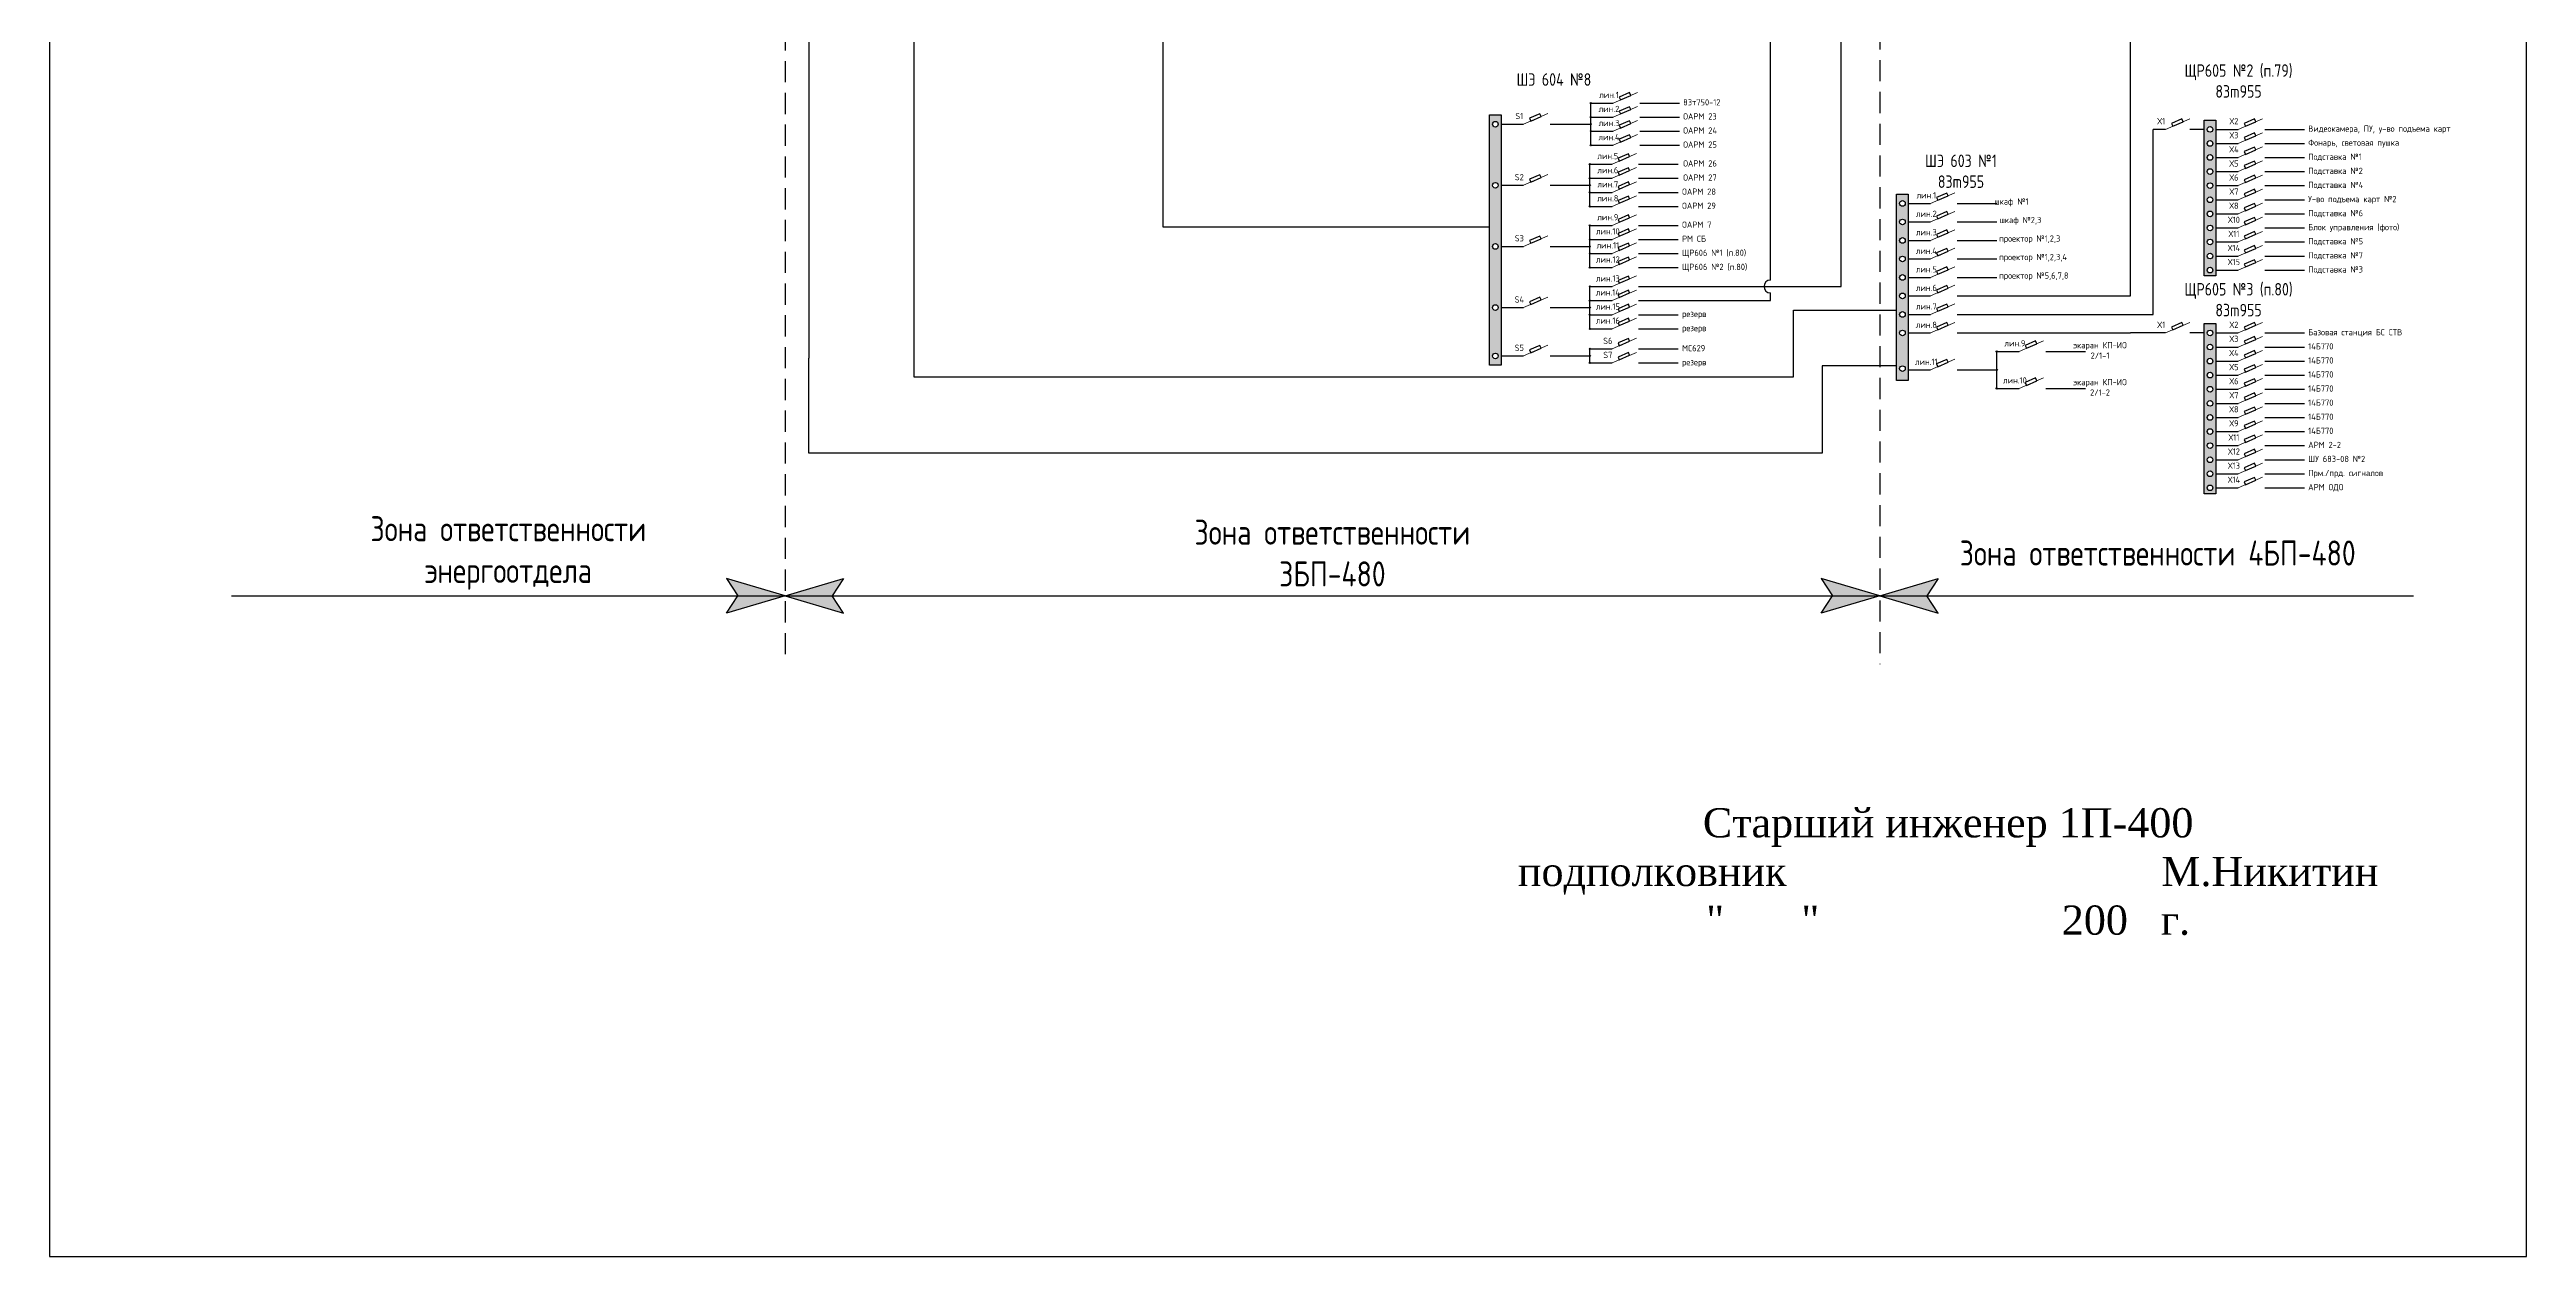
# Model space of a CAD drawing. Header units: millimetres. Extents: x 478 to 775, y 525 to 945.
# Drawn here: x 477.8 to 774.8, y 525.3 to 670 of the extents above; entities that cross this region are included whole.
import ezdxf

# ---------------------------------------------------------------- set-up
doc = ezdxf.new("R2010")
doc.units = ezdxf.units.MM
doc.header["$LTSCALE"] = 0.1
doc.linetypes.add('DASHEDX2', pattern=[38.1, 25.4, -12.7])

msp = doc.modelspace()

# ---------------------------------------------------------------- hatches: boundary and pattern name
h = msp.add_hatch(color=256)
h.paths.add_polyline_path([(662.72, 663.55), (662.65, 663.55), (662.65, 663.47, 0.414214)], flags=17)
h.paths.add_polyline_path([(662.57, 663.55, 0.414214), (662.65, 663.47), (662.65, 663.55), (662.72, 663.55, 1)])
h = msp.add_hatch(color=256)
h.paths.add_polyline_path([(650.5, 632.1), (651.9, 632.1), (651.9, 662.13), (650.5, 662.13)])
h.paths.add_polyline_path([(650.86, 646.35, -1), (651.54, 646.35, -1)], flags=16)
h.paths.add_polyline_path([(651.54, 639.02, -1), (650.86, 639.02, -1)], flags=16)
h.paths.add_polyline_path([(650.86, 653.68, -1), (651.54, 653.68, -1)], flags=16)
h.paths.add_polyline_path([(651.54, 633.22, -1), (650.86, 633.22, -1)], flags=16)
h.paths.add_polyline_path([(650.86, 661.01, -1), (651.54, 661.01, -1)], flags=16)
h = msp.add_hatch(color=256)
h.paths.add_polyline_path([(662.72, 661.86), (662.65, 661.86), (662.65, 661.78, 0.414214)], flags=17)
h.paths.add_polyline_path([(662.57, 661.86, 0.414214), (662.65, 661.78), (662.65, 661.86), (662.72, 661.86, 1)])
h = msp.add_hatch(color=256)
h.paths.add_polyline_path([(662.72, 661.01), (662.65, 661.01), (662.65, 660.94, 0.414214)], flags=17)
h.paths.add_polyline_path([(662.57, 661.01, 0.414214), (662.65, 660.94), (662.65, 661.01), (662.72, 661.01, 1)])
h = msp.add_hatch(color=256)
h.paths.add_polyline_path([(662.72, 660.17), (662.65, 660.17), (662.65, 660.1, 0.414214)], flags=17)
h.paths.add_polyline_path([(662.57, 660.17, 0.414214), (662.65, 660.1), (662.65, 660.17), (662.72, 660.17, 1)])
h = msp.add_hatch(color=256)
h.paths.add_polyline_path([(737.59, 661.51), (736.2, 661.51), (736.2, 642.81), (737.59, 642.81)])
h.paths.add_polyline_path([(737.23, 645.2, -1), (736.55, 645.2, -1)], flags=16)
h.paths.add_polyline_path([(736.55, 646.89, -1), (737.23, 646.89, -1)], flags=16)
h.paths.add_polyline_path([(737.23, 643.51, -1), (736.55, 643.51, -1)], flags=16)
h.paths.add_polyline_path([(736.55, 648.57, -1), (737.23, 648.57, -1)], flags=16)
h.paths.add_polyline_path([(736.55, 650.26, -1), (737.23, 650.26, -1)], flags=16)
h.paths.add_polyline_path([(736.55, 651.95, -1), (737.23, 651.95, -1)], flags=16)
h.paths.add_polyline_path([(736.55, 653.64, -1), (737.23, 653.64, -1)], flags=16)
h.paths.add_polyline_path([(736.55, 655.33, -1), (737.23, 655.33, -1)], flags=16)
h.paths.add_polyline_path([(736.55, 657.02, -1), (737.23, 657.02, -1)], flags=16)
h.paths.add_polyline_path([(736.55, 658.7, -1), (737.23, 658.7, -1)], flags=16)
h.paths.add_polyline_path([(736.55, 660.39, -1), (737.23, 660.39, -1)], flags=16)
h = msp.add_hatch(color=256)
h.paths.add_polyline_path([(662.72, 658.48), (662.65, 658.48), (662.65, 658.41, 0.414214)], flags=17)
h.paths.add_polyline_path([(662.57, 658.48, 0.414214), (662.65, 658.41), (662.65, 658.48), (662.72, 658.48, 1)])
h = msp.add_hatch(color=256)
h.paths.add_polyline_path([(662.59, 656.21), (662.52, 656.21), (662.52, 656.14, 0.414214)], flags=17)
h.paths.add_polyline_path([(662.44, 656.21, 0.414214), (662.52, 656.14), (662.52, 656.21), (662.59, 656.21, 1)])
h = msp.add_hatch(color=256)
h.paths.add_polyline_path([(662.59, 654.53), (662.52, 654.53), (662.52, 654.45, 0.414214)], flags=17)
h.paths.add_polyline_path([(662.44, 654.53, 0.414214), (662.52, 654.45), (662.52, 654.53), (662.59, 654.53, 1)])
h = msp.add_hatch(color=256)
h.paths.add_polyline_path([(662.59, 653.68), (662.52, 653.68), (662.52, 653.61, 0.414214)], flags=17)
h.paths.add_polyline_path([(662.44, 653.68, 0.414214), (662.52, 653.61), (662.52, 653.68), (662.59, 653.68, 1)])
h = msp.add_hatch(color=256)
h.paths.add_polyline_path([(662.59, 652.84), (662.52, 652.84), (662.52, 652.76, 0.414214)], flags=17)
h.paths.add_polyline_path([(662.44, 652.84, 0.414214), (662.52, 652.76), (662.52, 652.84), (662.59, 652.84, 1)])
h = msp.add_hatch(color=256)
h.paths.add_polyline_path([(662.59, 651.15), (662.52, 651.15), (662.52, 651.07, 0.414214)], flags=17)
h.paths.add_polyline_path([(662.44, 651.15, 0.414214), (662.52, 651.07), (662.52, 651.15), (662.59, 651.15, 1)])
h = msp.add_hatch(color=256)
h.paths.add_polyline_path([(700.71, 652.63), (699.31, 652.63), (699.31, 630.27), (700.71, 630.27)])
h.paths.add_polyline_path([(700.35, 638.2, -1), (699.67, 638.2, -1)], flags=16)
h.paths.add_polyline_path([(699.67, 640.42, -1), (700.35, 640.42, -1)], flags=16)
h.paths.add_polyline_path([(700.35, 635.98, -1), (699.67, 635.98, -1)], flags=16)
h.paths.add_polyline_path([(699.67, 642.63, -1), (700.35, 642.63, -1)], flags=16)
h.paths.add_polyline_path([(699.67, 644.85, -1), (700.35, 644.85, -1)], flags=16)
h.paths.add_polyline_path([(700.35, 631.7, -1), (699.67, 631.7, -1)], flags=16)
h.paths.add_polyline_path([(699.67, 647.07, -1), (700.35, 647.07, -1)], flags=16)
h.paths.add_polyline_path([(699.67, 649.29, -1), (700.35, 649.29, -1)], flags=16)
h.paths.add_polyline_path([(699.67, 651.51, -1), (700.35, 651.51, -1)], flags=16)
h = msp.add_hatch(color=256)
h.paths.add_polyline_path([(662.59, 648.88), (662.52, 648.88), (662.52, 648.81, 0.414214)], flags=17)
h.paths.add_polyline_path([(662.44, 648.88, 0.414214), (662.52, 648.81), (662.52, 648.88), (662.59, 648.88, 1)])
h = msp.add_hatch(color=256)
h.paths.add_polyline_path([(662.59, 647.19), (662.52, 647.19), (662.52, 647.12, 0.414214)], flags=17)
h.paths.add_polyline_path([(662.44, 647.19, 0.414214), (662.52, 647.12), (662.52, 647.19), (662.59, 647.19, 1)])
h = msp.add_hatch(color=256)
h.paths.add_polyline_path([(662.59, 646.35), (662.52, 646.35), (662.52, 646.27, 0.414214)], flags=17)
h.paths.add_polyline_path([(662.44, 646.35, 0.414214), (662.52, 646.27), (662.52, 646.35), (662.59, 646.35, 1)])
h = msp.add_hatch(color=256)
h.paths.add_polyline_path([(662.59, 645.5), (662.52, 645.5), (662.52, 645.43, 0.414214)], flags=17)
h.paths.add_polyline_path([(662.44, 645.5, 0.414214), (662.52, 645.43), (662.52, 645.5), (662.59, 645.5, 1)])
h = msp.add_hatch(color=256)
h.paths.add_polyline_path([(662.59, 643.82), (662.52, 643.82), (662.52, 643.74, 0.414214)], flags=17)
h.paths.add_polyline_path([(662.44, 643.82, 0.414214), (662.52, 643.74), (662.52, 643.82), (662.59, 643.82, 1)])
h = msp.add_hatch(color=256)
h.paths.add_polyline_path([(662.59, 641.55), (662.52, 641.55), (662.52, 641.47, 0.414214)], flags=17)
h.paths.add_polyline_path([(662.44, 641.55, 0.414214), (662.52, 641.47), (662.52, 641.55), (662.59, 641.55, 1)])
h = msp.add_hatch(color=256)
h.paths.add_polyline_path([(662.59, 639.86), (662.52, 639.86), (662.52, 639.78, 0.414214)], flags=17)
h.paths.add_polyline_path([(662.44, 639.86, 0.414214), (662.52, 639.78), (662.52, 639.86), (662.59, 639.86, 1)])
h = msp.add_hatch(color=256)
h.paths.add_polyline_path([(662.59, 639.02), (662.52, 639.02), (662.52, 638.94, 0.414214)], flags=17)
h.paths.add_polyline_path([(662.44, 639.02, 0.414214), (662.52, 638.94), (662.52, 639.02), (662.59, 639.02, 1)])
h = msp.add_hatch(color=256)
h.paths.add_polyline_path([(662.59, 638.17), (662.52, 638.17), (662.52, 638.1, 0.414214)], flags=17)
h.paths.add_polyline_path([(662.44, 638.17, 0.414214), (662.52, 638.1), (662.52, 638.17), (662.59, 638.17, 1)])
h = msp.add_hatch(color=256)
h.paths.add_polyline_path([(662.59, 636.48), (662.52, 636.48), (662.52, 636.41, 0.414214)], flags=17)
h.paths.add_polyline_path([(662.44, 636.48, 0.414214), (662.52, 636.41), (662.52, 636.48), (662.59, 636.48, 1)])
h = msp.add_hatch(color=256)
h.paths.add_polyline_path([(737.59, 637.1), (736.2, 637.1), (736.2, 616.71), (737.59, 616.71)])
h.paths.add_polyline_path([(737.23, 624.16, -1), (736.55, 624.16, -1)], flags=16)
h.paths.add_polyline_path([(736.55, 625.85, -1), (737.23, 625.85, -1)], flags=16)
h.paths.add_polyline_path([(737.23, 622.47, -1), (736.55, 622.47, -1)], flags=16)
h.paths.add_polyline_path([(736.55, 627.54, -1), (737.23, 627.54, -1)], flags=16)
h.paths.add_polyline_path([(737.23, 620.78, -1), (736.55, 620.78, -1)], flags=16)
h.paths.add_polyline_path([(736.55, 629.23, -1), (737.23, 629.23, -1)], flags=16)
h.paths.add_polyline_path([(737.23, 619.1, -1), (736.55, 619.1, -1)], flags=16)
h.paths.add_polyline_path([(736.55, 630.92, -1), (737.23, 630.92, -1)], flags=16)
h.paths.add_polyline_path([(737.23, 617.41, -1), (736.55, 617.41, -1)], flags=16)
h.paths.add_polyline_path([(736.55, 632.6, -1), (737.23, 632.6, -1)], flags=16)
h.paths.add_polyline_path([(736.55, 634.29, -1), (737.23, 634.29, -1)], flags=16)
h.paths.add_polyline_path([(736.55, 635.98, -1), (737.23, 635.98, -1)], flags=16)
h = msp.add_hatch(color=256)
h.paths.add_polyline_path([(662.59, 634.07), (662.52, 634.07), (662.52, 633.99, 0.414214)], flags=17)
h.paths.add_polyline_path([(662.44, 634.07, 0.414214), (662.52, 633.99), (662.52, 634.07), (662.59, 634.07, 1)])
h = msp.add_hatch(color=256)
h.paths.add_polyline_path([(662.59, 633.22), (662.52, 633.22), (662.52, 633.15, 0.414214)], flags=17)
h.paths.add_polyline_path([(662.44, 633.22, 0.414214), (662.52, 633.15), (662.52, 633.22), (662.59, 633.22, 1)])
h = msp.add_hatch(color=256)
h.paths.add_polyline_path([(711.4, 633.76), (711.32, 633.76), (711.32, 633.69, 0.414214)], flags=17)
h.paths.add_polyline_path([(711.25, 633.76, 0.414214), (711.32, 633.69), (711.32, 633.76), (711.4, 633.76, 1)])
h = msp.add_hatch(color=256)
h.paths.add_polyline_path([(662.59, 632.38), (662.52, 632.38), (662.52, 632.3, 0.414214)], flags=17)
h.paths.add_polyline_path([(662.44, 632.38, 0.414214), (662.52, 632.3), (662.52, 632.38), (662.59, 632.38, 1)])
h = msp.add_hatch(color=256)
h.paths.add_polyline_path([(711.4, 631.54), (711.32, 631.54), (711.32, 631.47, 0.414214)], flags=17)
h.paths.add_polyline_path([(711.25, 631.54, 0.414214), (711.32, 631.47), (711.32, 631.54), (711.4, 631.54, 1)])
h = msp.add_hatch(color=256)
h.paths.add_polyline_path([(711.4, 629.33), (711.32, 629.33), (711.32, 629.25, 0.414214)], flags=17)
h.paths.add_polyline_path([(711.25, 629.33, 0.414214), (711.32, 629.25), (711.32, 629.33), (711.4, 629.33, 1)])
h = msp.add_hatch(color=256)
h.paths.add_polyline_path([(559.02, 606.53), (560.37, 604.47), (566.03, 604.47)])
h.paths.add_polyline_path([(566.03, 604.47), (560.37, 604.47), (559.02, 602.4)])
h.paths.add_polyline_path([(571.69, 604.47), (566.03, 604.47), (573.04, 602.4)])
h.paths.add_polyline_path([(573.04, 606.53), (566.03, 604.47), (571.69, 604.47)])
h = msp.add_hatch(color=256)
h.paths.add_polyline_path([(690.27, 606.53), (691.63, 604.47), (697.29, 604.47)])
h.paths.add_polyline_path([(697.29, 604.47), (691.63, 604.47), (690.27, 602.4)])
h.paths.add_polyline_path([(702.95, 604.47), (697.29, 604.47), (704.3, 602.4)])
h.paths.add_polyline_path([(704.3, 606.53), (697.29, 604.47), (702.95, 604.47)])

# ---------------------------------------------------------------- linework, layer by layer
for p, q in [((477.83, 945.25), (477.83, 525.25)), ((774.83, 525.25), (774.83, 945.25)), ((581.48, 751.65), (581.48, 630.72)), ((568.89, 750.2), (568.89, 632.95)), ((611.34, 723.18), (611.34, 648.69)), ((684.18, 642.31), (684.18, 699.71)), ((692.67, 641.55), (692.67, 697.94)), ((727.34, 640.42), (727.34, 684.09)), ((662.65, 663.55), (665.33, 663.55)), ((662.65, 658.48), (662.65, 663.55)), ((668.51, 663.55), (673.27, 663.55)), ((651.9, 661.01), (654.57, 661.01)), ((657.76, 661.01), (662.65, 661.01)), ((662.65, 661.86), (665.33, 661.86)), ((662.65, 660.17), (665.33, 660.17)), ((668.51, 661.86), (673.27, 661.86)), ((668.51, 660.17), (673.27, 660.17)), ((731.55, 660.39), (730.08, 660.39)), ((730.08, 638.2), (730.08, 660.39)), ((736.2, 660.39), (734.47, 660.39)), ((737.59, 660.39), (740.27, 660.39)), ((743.46, 660.39), (748.21, 660.39)), ((662.65, 658.48), (665.33, 658.48)), ((668.51, 658.48), (673.27, 658.48)), ((737.59, 658.7), (740.27, 658.7)), ((737.59, 657.02), (740.27, 657.02)), ((743.46, 658.7), (748.21, 658.7)), ((743.46, 657.02), (748.21, 657.02)), ((651.9, 653.68), (654.57, 653.68)), ((657.76, 653.68), (662.52, 653.68)), ((662.52, 656.21), (665.19, 656.21)), ((662.52, 651.15), (662.52, 656.21)), ((662.52, 654.53), (665.19, 654.53)), ((668.38, 656.21), (673.13, 656.21)), ((668.38, 654.53), (673.13, 654.53)), ((737.59, 655.33), (740.27, 655.33)), ((737.59, 653.64), (740.27, 653.64)), ((743.46, 655.33), (748.21, 655.33)), ((743.46, 653.64), (748.21, 653.64)), ((662.52, 652.84), (665.19, 652.84)), ((662.52, 651.15), (665.19, 651.15)), ((668.38, 652.84), (673.13, 652.84)), ((668.38, 651.15), (673.13, 651.15)), ((700.71, 651.51), (703.38, 651.51)), ((706.57, 651.51), (711.32, 651.51)), ((737.59, 651.95), (740.27, 651.95)), ((743.46, 651.95), (748.21, 651.95)), ((611.34, 648.69), (650.5, 648.69)), ((662.52, 648.88), (665.19, 648.88)), ((662.52, 643.82), (662.52, 648.88)), ((668.38, 648.88), (673.13, 648.88)), ((700.71, 649.29), (703.38, 649.29)), ((706.57, 649.29), (711.32, 649.29)), ((737.59, 650.26), (740.27, 650.26)), ((737.59, 648.57), (740.27, 648.57)), ((743.46, 650.26), (748.21, 650.26)), ((743.46, 648.57), (748.21, 648.57)), ((651.9, 646.35), (654.57, 646.35)), ((657.76, 646.35), (662.52, 646.35)), ((662.52, 647.19), (665.19, 647.19)), ((662.52, 645.5), (665.19, 645.5)), ((668.38, 647.19), (673.13, 647.19)), ((668.38, 645.5), (673.13, 645.5)), ((700.71, 647.07), (703.38, 647.07)), ((700.71, 644.85), (703.38, 644.85)), ((706.57, 647.07), (711.32, 647.07)), ((706.57, 644.85), (711.32, 644.85)), ((737.59, 646.89), (740.27, 646.89)), ((737.59, 645.2), (740.27, 645.2)), ((743.46, 646.89), (748.21, 646.89)), ((743.46, 645.2), (748.21, 645.2)), ((662.52, 643.82), (665.19, 643.82)), ((662.52, 641.55), (665.19, 641.55)), ((662.52, 636.48), (662.52, 641.55)), ((668.38, 643.82), (673.13, 643.82)), ((668.38, 641.55), (673.13, 641.55)), ((673.13, 641.55), (692.67, 641.55)), ((700.71, 642.63), (703.38, 642.63)), ((706.57, 642.63), (711.32, 642.63)), ((737.59, 642.81), (736.2, 642.81)), ((737.59, 643.51), (740.27, 643.51)), ((743.46, 643.51), (748.21, 643.51)), ((651.9, 639.02), (654.57, 639.02)), ((657.76, 639.02), (662.52, 639.02)), ((662.52, 639.86), (665.19, 639.86)), ((668.38, 639.86), (673.13, 639.86)), ((673.13, 639.86), (684.18, 639.86)), ((684.18, 639.86), (684.18, 640.78)), ((686.96, 630.72), (686.96, 638.72)), ((686.96, 638.72), (699.31, 638.72)), ((700.71, 640.42), (703.38, 640.42)), ((706.57, 640.42), (711.32, 640.42)), ((711.32, 640.42), (727.34, 640.42)), ((662.52, 638.17), (665.19, 638.17)), ((662.52, 636.48), (665.19, 636.48)), ((668.38, 638.17), (673.13, 638.17)), ((668.38, 636.48), (673.13, 636.48)), ((700.71, 638.2), (703.38, 638.2)), ((700.71, 635.98), (703.38, 635.98)), ((706.57, 638.2), (711.32, 638.2)), ((706.57, 635.98), (711.32, 635.98)), ((711.32, 638.2), (730.08, 638.2)), ((711.32, 635.98), (727.34, 635.98)), ((731.55, 635.98), (727.34, 635.98)), ((736.2, 635.98), (734.47, 635.98)), ((737.59, 635.98), (740.27, 635.98)), ((743.46, 635.98), (748.21, 635.98)), ((568.89, 621.58), (568.89, 632.95)), ((651.9, 633.22), (654.57, 633.22)), ((657.76, 633.22), (662.52, 633.22)), ((662.52, 634.07), (665.19, 634.07)), ((662.52, 632.38), (662.52, 634.07)), ((668.38, 634.07), (673.13, 634.07)), ((711.32, 633.76), (714, 633.76)), ((711.32, 629.33), (711.32, 633.76)), ((717.19, 633.76), (721.94, 633.76)), ((737.59, 634.29), (740.27, 634.29)), ((743.46, 634.29), (748.21, 634.29)), ((581.48, 630.72), (686.96, 630.72)), ((662.52, 632.38), (665.19, 632.38)), ((668.38, 632.38), (673.13, 632.38)), ((699.31, 632.04), (690.38, 632.04)), ((690.38, 632.04), (690.38, 621.58)), ((700.71, 631.54), (703.38, 631.54)), ((706.57, 631.54), (711.32, 631.54)), ((737.59, 632.6), (740.27, 632.6)), ((737.59, 630.92), (740.27, 630.92)), ((743.46, 632.6), (748.21, 632.6)), ((743.46, 630.92), (748.21, 630.92)), ((711.32, 629.33), (714, 629.33)), ((717.19, 629.33), (721.94, 629.33)), ((737.59, 629.23), (740.27, 629.23)), ((737.59, 627.54), (740.27, 627.54)), ((743.46, 629.23), (748.21, 629.23)), ((743.46, 627.54), (748.21, 627.54)), ((737.59, 625.85), (740.27, 625.85)), ((737.59, 624.16), (740.27, 624.16)), ((743.46, 625.85), (748.21, 625.85)), ((743.46, 624.16), (748.21, 624.16)), ((690.38, 621.58), (568.89, 621.58)), ((737.59, 622.47), (740.27, 622.47)), ((737.59, 620.78), (740.27, 620.78)), ((743.46, 622.47), (748.21, 622.47)), ((743.46, 620.78), (748.21, 620.78)), ((737.59, 619.1), (740.27, 619.1)), ((743.46, 619.1), (748.21, 619.1)), ((737.59, 617.41), (740.27, 617.41)), ((743.46, 617.41), (748.21, 617.41)), ((566.03, 604.47), (559.02, 606.53)), ((559.02, 606.53), (560.37, 604.47)), ((566.03, 604.47), (573.04, 606.53)), ((573.04, 606.53), (571.69, 604.47)), ((697.29, 604.47), (690.27, 606.53)), ((690.27, 606.53), (691.63, 604.47)), ((697.29, 604.47), (704.3, 606.53)), ((704.3, 606.53), (702.95, 604.47)), ((499.67, 604.47), (761.28, 604.47)), ((566.03, 604.47), (559.02, 602.4)), ((559.02, 602.4), (560.37, 604.47)), ((566.03, 604.47), (573.04, 602.4)), ((573.04, 602.4), (571.69, 604.47)), ((697.29, 604.47), (690.27, 602.4)), ((690.27, 602.4), (691.63, 604.47)), ((697.29, 604.47), (704.3, 602.4)), ((704.3, 602.4), (702.95, 604.47)), ((477.83, 525.25), (774.83, 525.25))]:
    msp.add_line(p, q)
at = {"linetype": 'DASHEDX2'}
for p, q in [((566.03, 866.7), (566.03, 596.27)), ((697.29, 695.36), (697.29, 596.27))]:
    msp.add_line(p, q, dxfattribs=at)
at = {"lineweight": 15}
for p, q in [((665.33, 663.55), (668.25, 664.82)), ((665.33, 661.86), (668.25, 663.13)), ((654.57, 661.01), (657.5, 662.29)), ((665.33, 660.17), (668.25, 661.44)), ((665.33, 658.48), (668.25, 659.76)), ((731.55, 660.39), (734.47, 661.67)), ((740.27, 660.39), (743.19, 661.67)), ((740.27, 658.7), (743.19, 659.98)), ((665.19, 656.21), (668.12, 657.49)), ((740.27, 657.02), (743.19, 658.29)), ((740.27, 655.33), (743.19, 656.6)), ((654.57, 653.68), (657.5, 654.96)), ((665.19, 654.53), (668.12, 655.8)), ((665.19, 652.84), (668.12, 654.11)), ((740.27, 653.64), (743.19, 654.91)), ((665.19, 651.15), (668.12, 652.42)), ((703.38, 651.51), (706.31, 652.78)), ((703.38, 649.29), (706.31, 650.56)), ((740.27, 651.95), (743.19, 653.22)), ((740.27, 650.26), (743.19, 651.54)), ((654.57, 646.35), (657.5, 647.62)), ((665.19, 648.88), (668.12, 650.16)), ((665.19, 647.19), (668.12, 648.47)), ((703.38, 647.07), (706.31, 648.34)), ((740.27, 648.57), (743.19, 649.85)), ((740.27, 646.89), (743.19, 648.16)), ((665.19, 645.5), (668.12, 646.78)), ((665.19, 643.82), (668.12, 645.09)), ((703.38, 644.85), (706.31, 646.13)), ((740.27, 645.2), (743.19, 646.47)), ((740.27, 643.51), (743.19, 644.78)), ((665.19, 641.55), (668.12, 642.82)), ((703.38, 642.63), (706.31, 643.91)), ((703.38, 640.42), (706.31, 641.69)), ((654.57, 639.02), (657.5, 640.29)), ((665.19, 639.86), (668.12, 641.13)), ((665.19, 638.17), (668.12, 639.45)), ((703.38, 638.2), (706.31, 639.47)), ((665.19, 636.48), (668.12, 637.76)), ((703.38, 635.98), (706.31, 637.25)), ((731.55, 635.98), (734.47, 637.25)), ((740.27, 635.98), (743.19, 637.25)), ((654.57, 633.22), (657.5, 634.5)), ((665.19, 634.07), (668.12, 635.34)), ((665.19, 632.38), (668.12, 633.65)), ((703.38, 631.54), (706.31, 632.82)), ((714, 633.76), (716.93, 635.04)), ((740.27, 634.29), (743.19, 635.57)), ((740.27, 632.6), (743.19, 633.88)), ((714, 629.33), (716.93, 630.6)), ((740.27, 630.92), (743.19, 632.19)), ((740.27, 629.23), (743.19, 630.5)), ((740.27, 627.54), (743.19, 628.81)), ((740.27, 625.85), (743.19, 627.12)), ((740.27, 624.16), (743.19, 625.44)), ((740.27, 622.47), (743.19, 623.75)), ((740.27, 620.78), (743.19, 622.06)), ((740.27, 619.1), (743.19, 620.37)), ((740.27, 617.41), (743.19, 618.68))]:
    msp.add_line(p, q, dxfattribs=at)
for points in [[(666.19, 663.93), (667.44, 664.47), (667.29, 664.8), (666.05, 664.26)], [(666.19, 662.24), (667.44, 662.78), (667.29, 663.11), (666.05, 662.57)], [(650.5, 662.13), (651.9, 662.13), (651.9, 632.1), (650.5, 632.1)], [(655.44, 661.39), (656.69, 661.94), (656.54, 662.27), (655.3, 661.73)], [(666.19, 660.55), (667.44, 661.09), (667.29, 661.43), (666.05, 660.88)], [(666.19, 658.86), (667.44, 659.4), (667.29, 659.74), (666.05, 659.2)], [(732.42, 660.77), (733.66, 661.31), (733.52, 661.65), (732.27, 661.11)], [(736.2, 661.51), (737.59, 661.51), (737.59, 642.81), (736.2, 642.81)], [(741.14, 660.77), (742.38, 661.31), (742.23, 661.65), (740.99, 661.11)], [(741.14, 659.08), (742.38, 659.62), (742.23, 659.96), (740.99, 659.42)], [(666.06, 656.59), (667.3, 657.13), (667.16, 657.47), (665.91, 656.93)], [(741.14, 657.39), (742.38, 657.94), (742.23, 658.27), (740.99, 657.73)], [(741.14, 655.71), (742.38, 656.25), (742.23, 656.58), (740.99, 656.04)], [(655.44, 654.06), (656.69, 654.6), (656.54, 654.94), (655.3, 654.4)], [(666.06, 654.9), (667.3, 655.45), (667.16, 655.78), (665.91, 655.24)], [(666.06, 653.22), (667.3, 653.76), (667.16, 654.09), (665.91, 653.55)], [(741.14, 654.02), (742.38, 654.56), (742.23, 654.89), (740.99, 654.35)], [(666.06, 651.53), (667.3, 652.07), (667.16, 652.4), (665.91, 651.86)], [(699.31, 652.63), (700.71, 652.63), (700.71, 630.27), (699.31, 630.27)], [(704.25, 651.89), (705.5, 652.43), (705.35, 652.76), (704.11, 652.22)], [(704.25, 649.67), (705.5, 650.21), (705.35, 650.54), (704.11, 650)], [(741.14, 652.33), (742.38, 652.87), (742.23, 653.21), (740.99, 652.66)], [(741.14, 650.64), (742.38, 651.18), (742.23, 651.52), (740.99, 650.98)], [(655.44, 646.73), (656.69, 647.27), (656.54, 647.6), (655.3, 647.06)], [(666.06, 649.26), (667.3, 649.8), (667.16, 650.14), (665.91, 649.59)], [(666.06, 647.57), (667.3, 648.11), (667.16, 648.45), (665.91, 647.91)], [(704.25, 647.45), (705.5, 647.99), (705.35, 648.33), (704.11, 647.78)], [(741.14, 648.95), (742.38, 649.49), (742.23, 649.83), (740.99, 649.29)], [(741.14, 647.26), (742.38, 647.81), (742.23, 648.14), (740.99, 647.6)], [(666.06, 645.88), (667.3, 646.42), (667.16, 646.76), (665.91, 646.22)], [(666.06, 644.19), (667.3, 644.74), (667.16, 645.07), (665.91, 644.53)], [(704.25, 645.23), (705.5, 645.77), (705.35, 646.11), (704.11, 645.57)], [(741.14, 645.58), (742.38, 646.12), (742.23, 646.45), (740.99, 645.91)], [(741.14, 643.89), (742.38, 644.43), (742.23, 644.76), (740.99, 644.22)], [(666.06, 641.93), (667.3, 642.47), (667.16, 642.8), (665.91, 642.26)], [(704.25, 643.01), (705.5, 643.55), (705.35, 643.89), (704.11, 643.35)], [(704.25, 640.79), (705.5, 641.34), (705.35, 641.67), (704.11, 641.13)], [(655.44, 639.39), (656.69, 639.94), (656.54, 640.27), (655.3, 639.73)], [(666.06, 640.24), (667.3, 640.78), (667.16, 641.11), (665.91, 640.57)], [(666.06, 638.55), (667.3, 639.09), (667.16, 639.43), (665.91, 638.88)], [(704.25, 638.58), (705.5, 639.12), (705.35, 639.45), (704.11, 638.91)], [(666.06, 636.86), (667.3, 637.4), (667.16, 637.74), (665.91, 637.2)], [(704.25, 636.36), (705.5, 636.9), (705.35, 637.24), (704.11, 636.69)], [(732.42, 636.36), (733.66, 636.9), (733.52, 637.24), (732.27, 636.69)], [(736.2, 637.1), (737.59, 637.1), (737.59, 616.71), (736.2, 616.71)], [(741.14, 636.36), (742.38, 636.9), (742.23, 637.24), (740.99, 636.69)], [(655.44, 633.6), (656.69, 634.14), (656.54, 634.48), (655.3, 633.94)], [(666.06, 634.44), (667.3, 634.99), (667.16, 635.32), (665.91, 634.78)], [(666.06, 632.76), (667.3, 633.3), (667.16, 633.63), (665.91, 633.09)], [(704.25, 631.92), (705.5, 632.46), (705.35, 632.8), (704.11, 632.26)], [(714.87, 634.14), (716.11, 634.68), (715.97, 635.02), (714.72, 634.48)], [(741.14, 634.67), (742.38, 635.21), (742.23, 635.55), (740.99, 635.01)], [(741.14, 632.98), (742.38, 633.52), (742.23, 633.86), (740.99, 633.32)], [(714.87, 629.7), (716.11, 630.25), (715.97, 630.58), (714.72, 630.04)], [(741.14, 631.29), (742.38, 631.84), (742.23, 632.17), (740.99, 631.63)], [(741.14, 629.6), (742.38, 630.15), (742.23, 630.48), (740.99, 629.94)], [(741.14, 627.92), (742.38, 628.46), (742.23, 628.79), (740.99, 628.25)], [(741.14, 626.23), (742.38, 626.77), (742.23, 627.1), (740.99, 626.56)], [(741.14, 624.54), (742.38, 625.08), (742.23, 625.42), (740.99, 624.87)], [(741.14, 622.85), (742.38, 623.39), (742.23, 623.73), (740.99, 623.19)], [(741.14, 621.16), (742.38, 621.7), (742.23, 622.04), (740.99, 621.5)], [(741.14, 619.47), (742.38, 620.02), (742.23, 620.35), (740.99, 619.81)], [(741.14, 617.79), (742.38, 618.33), (742.23, 618.66), (740.99, 618.12)]]:
    msp.add_lwpolyline(points, close=True)
for centre, radius in [((662.65, 663.55), 0.0754), ((651.2, 661.01), 0.339), ((662.65, 661.86), 0.0754), ((662.65, 661.01), 0.0754), ((662.65, 660.17), 0.0754), ((736.89, 660.39), 0.339), ((662.65, 658.48), 0.0754), ((736.89, 658.7), 0.339), ((736.89, 657.02), 0.339), ((651.2, 653.68), 0.339), ((662.52, 656.21), 0.0754), ((662.52, 654.53), 0.0754), ((662.52, 653.68), 0.0754), ((736.89, 655.33), 0.339), ((736.89, 653.64), 0.339), ((662.52, 652.84), 0.0754), ((662.52, 651.15), 0.0754), ((700.01, 651.51), 0.339), ((736.89, 651.95), 0.339), ((736.89, 650.26), 0.339), ((662.52, 648.88), 0.0754), ((700.01, 649.29), 0.339), ((736.89, 648.57), 0.339), ((651.2, 646.35), 0.339), ((662.52, 647.19), 0.0754), ((662.52, 646.35), 0.0754), ((662.52, 645.5), 0.0754), ((700.01, 647.07), 0.339), ((700.01, 644.85), 0.339), ((736.89, 646.89), 0.339), ((736.89, 645.2), 0.339), ((662.52, 643.82), 0.0754), ((662.52, 641.55), 0.0754), ((700.01, 642.63), 0.339), ((736.89, 643.51), 0.339), ((651.2, 639.02), 0.339), ((662.52, 639.86), 0.0754), ((662.52, 639.02), 0.0754), ((700.01, 640.42), 0.339), ((662.52, 638.17), 0.0754), ((662.52, 636.48), 0.0754), ((700.01, 638.2), 0.339), ((700.01, 635.98), 0.339), ((736.89, 635.98), 0.339), ((651.2, 633.22), 0.339), ((662.52, 634.07), 0.0754), ((662.52, 633.22), 0.0754), ((711.32, 633.76), 0.0754), ((736.89, 634.29), 0.339), ((736.89, 632.6), 0.339), ((662.52, 632.38), 0.0754), ((700.01, 631.7), 0.339), ((711.32, 631.54), 0.0754), ((736.89, 630.92), 0.339), ((711.32, 629.33), 0.0754), ((736.89, 629.23), 0.339), ((736.89, 627.54), 0.339), ((736.89, 625.85), 0.339), ((736.89, 624.16), 0.339), ((736.89, 622.47), 0.339), ((736.89, 620.78), 0.339), ((736.89, 619.1), 0.339), ((736.89, 617.41), 0.339)]:
    msp.add_circle(centre, radius)
msp.add_arc((684.18, 641.55), 0.766, 90, 270)

# ---------------------------------------------------------------- texts
for s, insert, char_height, width, attachment_point in [('{\\fGOST|b0|i0|c204|p34;ЩР605 №2 (п.79)\\P83m955}', (740.31, 666.19), 1.5, 14.528, 5), ('{\\fGOST|b0|i0|c204|p34;ШЭ 604 №8}', (658.22, 666.37), 1.5, 14.528, 5), ('{\\fGOST|b0|i0|c204|p34;S1}', (654.07, 661.99), 0.75, 12.2168, 5), ('{\\fGOST|b0|i0|c204|p34;лин.2}', (664.82, 662.84), 0.75, 12.2168, 5), ('{\\fGOST|b0|i0|c204|p34;лин.1}', (664.82, 664.52), 0.75, 12.2168, 5), ('{\\fGOST|b0|i0|c204|p34;ОАРМ 23}', (673.72, 662.32), 0.75, 12.2168, 1), ('{\\fGOST|b0|i0|c204|p34;83т750-12}', (673.72, 664.01), 0.75, 12.2168, 1), ('{\\fGOST|b0|i0|c204|p34;лин.4}', (664.82, 659.46), 0.75, 12.2168, 5), ('{\\fGOST|b0|i0|c204|p34;лин.3}', (664.82, 661.15), 0.75, 12.2168, 5), ('{\\fGOST|b0|i0|c204|p34;ОАРМ 24}', (673.72, 660.63), 0.75, 12.2168, 1), ('{\\fGOST|b0|i0|c204|p34;Х1}', (731.04, 661.37), 0.75, 12.2168, 5), ('{\\fGOST|b0|i0|c204|p34;Х2}', (739.76, 661.37), 0.75, 12.2168, 5), ('{\\fGOST|b0|i0|c204|p34;Х3}', (739.76, 659.68), 0.75, 12.2168, 5), ('{\\fGOST|b0|i0|c204|p34;Видеокамера, ПУ, у-во подъема карт}', (748.66, 660.85), 0.75, 17.9796, 1), ('{\\fGOST|b0|i0|c204|p34;лин.5}', (664.68, 657.19), 0.75, 12.2168, 5), ('{\\fGOST|b0|i0|c204|p34;ОАРМ 25}', (673.72, 658.94), 0.75, 12.2168, 1), ('{\\fGOST|b0|i0|c204|p34;ОАРМ 26}', (673.72, 656.68), 0.75, 12.2168, 1), ('{\\fGOST|b0|i0|c204|p34;ШЭ 603 №1\\P83m955}', (707.03, 655.37), 1.5, 14.528, 5), ('{\\fGOST|b0|i0|c204|p34;Х4}', (739.76, 657.99), 0.75, 12.2168, 5), ('{\\fGOST|b0|i0|c204|p34;Х5}', (739.76, 656.3), 0.75, 12.2168, 5), ('{\\fGOST|b0|i0|c204|p34;Фонарь, световая пушка}', (748.66, 659.17), 0.75, 17.9796, 1), ('{\\fGOST|b0|i0|c204|p34;Подставка №1}', (748.66, 657.48), 0.75, 12.2168, 1), ('{\\fGOST|b0|i0|c204|p34;S2}', (654.07, 654.66), 0.75, 12.2168, 5), ('{\\fGOST|b0|i0|c204|p34;лин.6}', (664.68, 655.5), 0.75, 12.2168, 5), ('{\\fGOST|b0|i0|c204|p34;лин.7}', (664.68, 653.81), 0.75, 12.2168, 5), ('{\\fGOST|b0|i0|c204|p34;ОАРМ 27}', (673.72, 654.99), 0.75, 12.2168, 1), ('{\\fGOST|b0|i0|c204|p34;Х6}', (739.76, 654.62), 0.75, 12.2168, 5), ('{\\fGOST|b0|i0|c204|p34;Подставка №2}', (748.66, 655.79), 0.75, 12.2168, 1), ('{\\fGOST|b0|i0|c204|p34;Подставка №4}', (748.66, 654.1), 0.75, 12.2168, 1), ('{\\fGOST|b0|i0|c204|p34;лин.8}', (664.68, 652.13), 0.75, 12.2168, 5), ('{\\fGOST|b0|i0|c204|p34;ОАРМ 28}', (673.59, 653.3), 0.75, 12.2168, 1), ('{\\fGOST|b0|i0|c204|p34;ОАРМ 29}', (673.59, 651.61), 0.75, 12.2168, 1), ('{\\fGOST|b0|i0|c204|p34;лин.2}', (702.87, 650.27), 0.75, 12.2168, 5), ('{\\fGOST|b0|i0|c204|p34;лин.1}', (702.87, 652.48), 0.75, 12.2168, 5), ('{\\fGOST|b0|i0|c204|p34;шкаф №1}', (713.08, 651.64), 0.75, 12.2168, 5), ('{\\fGOST|b0|i0|c204|p34;Х8}', (739.76, 651.24), 0.75, 12.2168, 5), ('{\\fGOST|b0|i0|c204|p34;Х7}', (739.76, 652.93), 0.75, 12.2168, 5), ('{\\fGOST|b0|i0|c204|p34;У-во подъема карт №2}', (748.66, 652.41), 0.75, 12.2168, 1), ('{\\fGOST|b0|i0|c204|p34;Подставка №6}', (748.66, 650.72), 0.75, 12.2168, 1), ('{\\fGOST|b0|i0|c204|p34;S3}', (654.07, 647.33), 0.75, 12.2168, 5), ('{\\fGOST|b0|i0|c204|p34;лин.10}', (664.68, 648.17), 0.75, 12.2168, 5), ('{\\fGOST|b0|i0|c204|p34;лин.9}', (664.68, 649.86), 0.75, 12.2168, 5), ('{\\fGOST|b0|i0|c204|p34;ОАРМ 7}', (673.59, 649.34), 0.75, 12.2168, 1), ('{\\fGOST|b0|i0|c204|p34;РМ СБ}', (673.59, 647.65), 0.75, 12.2168, 1), ('{\\fGOST|b0|i0|c204|p34;лин.3}', (702.87, 648.05), 0.75, 12.2168, 5), ('{\\fGOST|b0|i0|c204|p34;проектор №1,2,3}', (711.61, 647.2), 0.75, 12.2168, 4), ('{\\fGOST|b0|i0|c204|p34;шкаф №2,3}', (711.66, 649.42), 0.75, 12.2168, 4), ('{\\fGOST|b0|i0|c204|p34;Х10}', (739.76, 649.55), 0.75, 12.2168, 5), ('{\\fGOST|b0|i0|c204|p34;Х11}', (739.76, 647.86), 0.75, 12.2168, 5), ('{\\fGOST|b0|i0|c204|p34;Блок управления (фото)}', (748.66, 649.04), 0.75, 12.2168, 1), ('{\\fGOST|b0|i0|c204|p34;лин.12}', (664.68, 644.79), 0.75, 12.2168, 5), ('{\\fGOST|b0|i0|c204|p34;лин.11}', (664.68, 646.48), 0.75, 12.2168, 5), ('{\\fGOST|b0|i0|c204|p34;ЩР606 №1 (п.80)}', (673.59, 645.97), 0.75, 12.2168, 1), ('{\\fGOST|b0|i0|c204|p34;лин.4}', (702.87, 645.83), 0.75, 12.2168, 5), ('{\\fGOST|b0|i0|c204|p34;проектор №1,2,3,4}', (711.61, 644.98), 0.75, 12.2168, 4), ('{\\fGOST|b0|i0|c204|p34;Х14}', (739.76, 646.17), 0.75, 12.2168, 5), ('{\\fGOST|b0|i0|c204|p34;Х15}', (739.76, 644.49), 0.75, 12.2168, 5), ('{\\fGOST|b0|i0|c204|p34;Подставка №5}', (748.66, 647.35), 0.75, 12.2168, 1), ('{\\fGOST|b0|i0|c204|p34;Подставка №7}', (748.66, 645.66), 0.75, 12.2168, 1), ('{\\fGOST|b0|i0|c204|p34;лин.13}', (664.68, 642.52), 0.75, 12.2168, 5), ('{\\fGOST|b0|i0|c204|p34;ЩР606 №2 (п.80)}', (673.59, 644.28), 0.75, 12.2168, 1), ('{\\fGOST|b0|i0|c204|p34;лин.5}', (702.87, 643.61), 0.75, 12.2168, 5), ('{\\fGOST|b0|i0|c204|p34;лин.6}', (702.87, 641.39), 0.75, 12.2168, 5), ('{\\fGOST|b0|i0|c204|p34;проектор №5,6,7,8}', (711.61, 642.76), 0.75, 12.2168, 4), ('{\\fGOST|b0|i0|c204|p34;ЩР605 №3 (п.80)\\P83m955}', (740.31, 639.97), 1.5, 14.528, 5), ('{\\fGOST|b0|i0|c204|p34;Подставка №3}', (748.66, 643.97), 0.75, 12.2168, 1), ('{\\fGOST|b0|i0|c204|p34;S4}', (654.07, 639.99), 0.75, 12.2168, 5), ('{\\fGOST|b0|i0|c204|p34;лин.14}', (664.68, 640.84), 0.75, 12.2168, 5), ('{\\fGOST|b0|i0|c204|p34;лин.15}', (664.68, 639.15), 0.75, 12.2168, 5), ('{\\fGOST|b0|i0|c204|p34;лин.7}', (702.87, 639.17), 0.75, 12.2168, 5), ('{\\fGOST|b0|i0|c204|p34;лин.16}', (664.68, 637.46), 0.75, 12.2168, 5), ('{\\fGOST|b0|i0|c204|p34;резерв}', (673.59, 638.63), 0.75, 12.2168, 1), ('{\\fGOST|b0|i0|c204|p34;резерв}', (673.59, 636.94), 0.75, 12.2168, 1), ('{\\fGOST|b0|i0|c204|p34;лин.8}', (702.87, 636.96), 0.75, 12.2168, 5), ('{\\fGOST|b0|i0|c204|p34;Х1}', (731.04, 636.96), 0.75, 12.2168, 5), ('{\\fGOST|b0|i0|c204|p34;Х2}', (739.76, 636.96), 0.75, 12.2168, 5), ('{\\fGOST|b0|i0|c204|p34;Х3}', (739.76, 635.27), 0.75, 12.2168, 5), ('{\\fGOST|b0|i0|c204|p34;Базовая станция БС СТВ}', (748.66, 636.44), 0.75, 12.2168, 1), ('{\\fGOST|b0|i0|c204|p34;S5}', (654.07, 634.2), 0.75, 12.2168, 5), ('{\\fGOST|b0|i0|c0|p34;S6}', (664.68, 635.04), 0.75, 12.2168, 5), ('{\\fGOST|b0|i0|c0|p34;S7}', (664.68, 633.35), 0.75, 12.2168, 5), ('{\\fGOST|b0|i0|c204|p34;МС629}', (673.59, 634.53), 0.75, 12.2168, 1), ('{\\fGOST|b0|i0|c204|p34;резерв}', (673.59, 632.84), 0.75, 12.2168, 1), ('{\\fGOST|b0|i0|c204|p34;лин.11}', (702.87, 632.52), 0.75, 12.2168, 5), ('{\\fGOST|b0|i0|c204|p34;лин.9}', (713.49, 634.74), 0.75, 12.2168, 5), ('{\\fGOST|b0|i0|c204|p34;экаран КП-ИО\\P2/1-1}', (723.7, 633.89), 0.75, 12.2168, 5), ('{\\fGOST|b0|i0|c204|p34;Х4}', (739.76, 633.58), 0.75, 12.2168, 5), ('{\\fGOST|b0|i0|c204|p34;14Б770}', (748.66, 634.75), 0.75, 12.2168, 1), ('{\\fGOST|b0|i0|c204|p34;14Б770}', (748.66, 633.06), 0.75, 12.2168, 1), ('{\\fGOST|b0|i0|c204|p34;лин.10}', (713.49, 630.3), 0.75, 12.2168, 5), ('{\\fGOST|b0|i0|c204|p34;экаран КП-ИО\\P2/1-2}', (723.7, 629.46), 0.75, 12.2168, 5), ('{\\fGOST|b0|i0|c204|p34;Х5}', (739.76, 631.89), 0.75, 12.2168, 5), ('{\\fGOST|b0|i0|c204|p34;Х6}', (739.76, 630.2), 0.75, 12.2168, 5), ('{\\fGOST|b0|i0|c204|p34;14Б770}', (748.66, 631.38), 0.75, 12.2168, 1), ('{\\fGOST|b0|i0|c204|p34;14Б770}', (748.66, 629.69), 0.75, 12.2168, 1), ('{\\fGOST|b0|i0|c204|p34;Х8}', (739.76, 626.83), 0.75, 12.2168, 5), ('{\\fGOST|b0|i0|c204|p34;Х7}', (739.76, 628.51), 0.75, 12.2168, 5), ('{\\fGOST|b0|i0|c204|p34;14Б770}', (748.66, 628), 0.75, 12.2168, 1), ('{\\fGOST|b0|i0|c204|p34;Х11}', (739.76, 623.45), 0.75, 12.2168, 5), ('{\\fGOST|b0|i0|c204|p34;Х9}', (739.76, 625.14), 0.75, 12.2168, 5), ('{\\fGOST|b0|i0|c204|p34;14Б770}', (748.66, 626.31), 0.75, 12.2168, 1), ('{\\fGOST|b0|i0|c204|p34;14Б770}', (748.66, 624.62), 0.75, 12.2168, 1), ('{\\fGOST|b0|i0|c204|p34;Х12}', (739.76, 621.76), 0.75, 12.2168, 5), ('{\\fGOST|b0|i0|c204|p34;АРМ 2-2}', (748.66, 622.93), 0.75, 12.2168, 1), ('{\\fGOST|b0|i0|c204|p34;ШУ 683-08 №2}', (748.66, 621.25), 0.75, 12.2168, 1), ('{\\fGOST|b0|i0|c204|p34;Х14}', (739.76, 618.38), 0.75, 12.2168, 5), ('{\\fGOST|b0|i0|c204|p34;Х13}', (739.76, 620.07), 0.75, 12.2168, 5), ('{\\fGOST|b0|i0|c204|p34;АРМ ОДО}', (748.66, 617.87), 0.75, 12.2168, 1), ('{\\fGOST|b0|i0|c204|p34;Прм./прд. сигналов}', (748.66, 619.56), 0.75, 12.2168, 1), ('{\\fGOST|b0|i0|c204|p34;Зона ответственности\\Pэнергоотдела}', (532.85, 609.6), 3, 66.3583, 5), ('{\\fGOST|b0|i0|c204|p34;Зона ответственности\\P3БП-480}', (631.66, 609.59), 3, 131.2554, 5), ('{\\fGOST|b0|i0|c204|p34;Зона ответственности 4БП-480}', (730.62, 609.59), 3, 66.6611, 5), ('{\\fTimes New Roman|b0|i0|c204|p18;Старший инженер 1П-400\\Pподполковник                                  М.Никитин\\P"       "                      200   г.}', (705.49, 571.38), 3.5, 101.3868, 5)]:
    msp.add_mtext(s, dxfattribs=dict(insert=insert, char_height=char_height, width=width, attachment_point=attachment_point))

doc.saveas('drawing.dxf')
